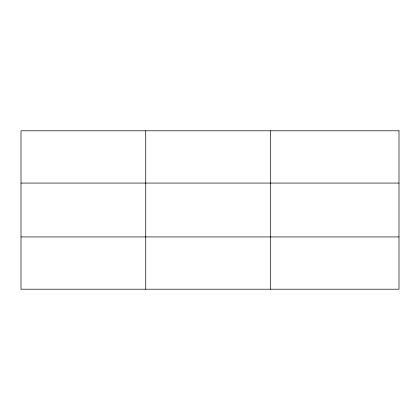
<?xml version="1.0" encoding="UTF-8"?>
<svg xmlns="http://www.w3.org/2000/svg" width="420" height="420" viewBox="0 0 420 420"><rect width="100%" height="100%" fill="white"/><g stroke="black" fill="none" stroke-linecap="round" stroke-linejoin="round"><path stroke-width="0.63" d="M145.74 130.793L145.74 289.207M270.48 130.793L270.48 289.207M21 183.067L399 183.067M21 236.933L399 236.933M399 130.793L399 289.207L21 289.207L21 130.793L399 130.793"/></g></svg>
